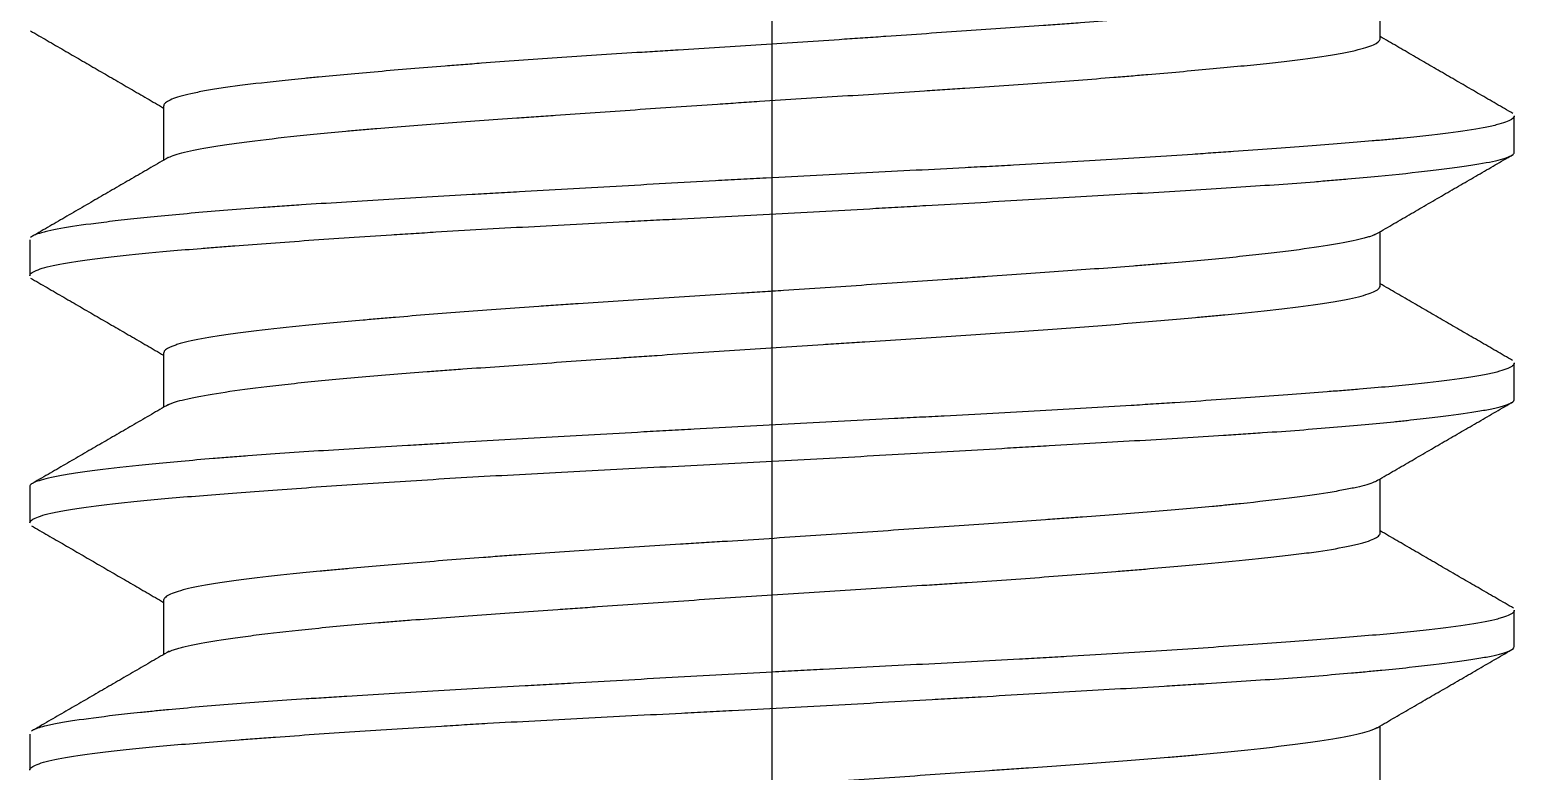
# Model space of a CAD drawing. Extents: x 828 to 1855, y 0 to 752.
# Drawn here: x 1091.07 to 1097.07, y 200.42 to 203.42 of the extents above; entities that cross this region are included whole.
import ezdxf

# ---------------------------------------------------------------- set-up
doc = ezdxf.new("R2010")
doc.units = 0
doc.header["$LTSCALE"] = 10
doc.header["$MEASUREMENT"] = 0
doc.linetypes.add('CENTER', pattern=[2, 1.25, -0.25, 0.25, -0.25])
doc.layers.add('1', color=7, linetype='CONTINUOUS')

msp = doc.modelspace()

# ---------------------------------------------------------------- linework, layer by layer
at = {"layer": '1', "color": 1, "linetype": 'CENTER', "lineweight": -3}
msp.add_line((1094.0736, 290.3893), (1094.0736, 187.6108), dxfattribs=at)
at = {"layer": '1', "color": 7, "linetype": 'Continuous', "lineweight": -3}
for p, q in [((1096.5321, 203.3859), (1096.5321, 203.6055)), ((1091.6151, 203.1141), (1091.6151, 202.8947)), ((1097.0736, 202.9269), (1097.0736, 203.0729)), ((1096.5321, 202.3855), (1096.5321, 202.6056)), ((1091.0736, 202.5725), (1091.0736, 202.4271)), ((1091.6151, 202.1147), (1091.6151, 201.8947)), ((1097.0736, 201.9276), (1097.0736, 202.0731)), ((1091.0736, 201.5731), (1091.0736, 201.4272)), ((1096.5321, 201.3856), (1096.5321, 201.6055)), ((1091.6151, 201.1145), (1091.6151, 200.8946)), ((1097.0736, 200.9269), (1097.0736, 201.0726)), ((1096.5321, 200.3859), (1096.5321, 200.6055)), ((1091.0736, 200.5728), (1091.0736, 200.4275))]:
    msp.add_line(p, q, dxfattribs=at)
for points, knots in [([(1096.5198, 203.5983), (1096.5188, 203.5977), (1096.5177, 203.5971), (1096.5134, 203.5947), (1096.5097, 203.5929), (1096.4973, 203.5877), (1096.4872, 203.5842), (1096.4512, 203.5738), (1096.4198, 203.5668), (1096.3615, 203.5561), (1096.3402, 203.5524), (1096.2938, 203.5451), (1096.2689, 203.5414), (1096.1893, 203.5302), (1096.1299, 203.5227), (1096.0313, 203.5114), (1095.9968, 203.5077), (1095.9247, 203.5002), (1095.887, 203.4964), (1095.7691, 203.4852), (1095.6857, 203.4782), (1095.5099, 203.4641), (1095.4174, 203.4572), (1095.2961, 203.4484), (1095.2715, 203.4466), (1095.2218, 203.443), (1095.1966, 203.4412), (1095.1205, 203.4358), (1095.0691, 203.4322), (1094.9133, 203.4212), (1094.8072, 203.4138), (1094.6446, 203.4026), (1094.5625, 203.3969), (1094.4791, 203.3912), (1094.4231, 203.3874), (1094.395, 203.3854), (1094.2543, 203.3759), (1094.1421, 203.3684), (1093.9181, 203.354), (1093.8064, 203.347), (1093.6671, 203.3383), (1093.6393, 203.3365), (1093.5836, 203.333), (1093.5558, 203.3313), (1093.4729, 203.326), (1093.4184, 203.3225), (1093.257, 203.3119), (1093.1523, 203.3048), (1092.9993, 203.2939), (1092.9239, 203.2883), (1092.8501, 203.2827), (1092.8013, 203.2789), (1092.777, 203.277), (1092.6577, 203.2676), (1092.5674, 203.26), (1092.3967, 203.2451), (1092.3164, 203.2377), (1092.2223, 203.2288), (1092.2038, 203.227), (1092.1674, 203.2234), (1092.1496, 203.2217), (1092.0976, 203.2164), (1092.0646, 203.2129), (1091.9706, 203.2024), (1091.9147, 203.1954), (1091.8407, 203.1846), (1091.8177, 203.181), (1091.7751, 203.1737), (1091.7555, 203.1699), (1091.7026, 203.1587), (1091.6475, 203.1436), (1091.6223, 203.1285), (1091.6162, 203.1191), (1091.6155, 203.1172), (1091.6152, 203.115), (1091.6152, 203.1146), (1091.6151, 203.1142)], [0, 0, 0, 0, 0.004062, 0.004062, 0.015352, 0.015352, 0.037931, 0.037931, 0.08309, 0.08309, 0.10567, 0.10567, 0.128249, 0.128249, 0.173408, 0.173408, 0.195987, 0.195987, 0.218567, 0.218567, 0.263726, 0.263726, 0.308884, 0.308884, 0.320174, 0.320174, 0.331464, 0.331464, 0.354043, 0.354043, 0.399202, 0.399202, 0.421782, 0.433071, 0.433071, 0.444361, 0.444361, 0.48952, 0.48952, 0.534679, 0.534679, 0.545968, 0.545968, 0.557258, 0.557258, 0.579838, 0.579838, 0.624996, 0.624996, 0.647576, 0.658865, 0.658865, 0.670155, 0.670155, 0.715314, 0.715314, 0.760473, 0.760473, 0.771763, 0.771763, 0.783052, 0.783052, 0.805632, 0.805632, 0.850791, 0.850791, 0.87337, 0.87337, 0.895949, 0.895949, 0.941108, 0.986267, 0.986267, 0.997557, 0.997557, 1, 1, 1, 1]), ([(1091.6307, 202.9037), (1091.6367, 202.907), (1091.6444, 202.9103), (1091.6637, 202.9171), (1091.6755, 202.9206), (1091.7165, 202.931), (1091.7512, 202.9381), (1091.8141, 202.9489), (1091.8369, 202.9525), (1091.8739, 202.9581), (1091.8867, 202.9599), (1091.9132, 202.9637), (1091.9269, 202.9655), (1091.9971, 202.9749), (1092.0595, 202.9824), (1092.1963, 202.9975), (1092.2708, 203.005), (1092.3717, 203.0141), (1092.3924, 203.0159), (1092.4342, 203.0195), (1092.4554, 203.0213), (1092.5198, 203.0266), (1092.5637, 203.0302), (1092.6989, 203.0406), (1092.7932, 203.0476), (1092.9409, 203.0582), (1092.9912, 203.0618), (1093.0683, 203.0673), (1093.0943, 203.0691), (1093.1466, 203.0728), (1093.1728, 203.0746), (1093.3046, 203.0838), (1093.4119, 203.0913), (1093.6301, 203.1064), (1093.741, 203.114), (1093.8821, 203.1235), (1093.9104, 203.1254), (1093.967, 203.1291), (1093.9952, 203.131), (1094.0797, 203.1365), (1094.1359, 203.1402), (1094.3038, 203.1508), (1094.4151, 203.1577), (1094.5809, 203.1682), (1094.636, 203.1717), (1094.7183, 203.177), (1094.7457, 203.1788), (1094.7999, 203.1823), (1094.8269, 203.1841), (1094.9604, 203.193), (1095.064, 203.2002), (1095.2648, 203.2149), (1095.362, 203.2223), (1095.4793, 203.2319), (1095.5025, 203.2338), (1095.5481, 203.2376), (1095.5705, 203.2395), (1095.6369, 203.2451), (1095.6798, 203.2489), (1095.8046, 203.26), (1095.8824, 203.2672), (1095.9911, 203.2778), (1096.026, 203.2813), (1096.093, 203.2884), (1096.1247, 203.2919), (1096.2146, 203.3025), (1096.2676, 203.3095), (1096.3368, 203.3203), (1096.3689, 203.3258), (1096.397, 203.3313), (1096.4149, 203.3351), (1096.4234, 203.337), (1096.4636, 203.3464), (1096.4879, 203.354), (1096.5213, 203.3691), (1096.5305, 203.3767), (1096.5321, 203.3849), (1096.5322, 203.3857), (1096.5321, 203.3865)], [0, 0, 0, 0, 0.021196, 0.021196, 0.043841, 0.043841, 0.089131, 0.089131, 0.111776, 0.111776, 0.123098, 0.123098, 0.134421, 0.134421, 0.17971, 0.17971, 0.225, 0.225, 0.236323, 0.236323, 0.247645, 0.247645, 0.27029, 0.27029, 0.31558, 0.31558, 0.338225, 0.338225, 0.349547, 0.349547, 0.36087, 0.36087, 0.40616, 0.40616, 0.451449, 0.451449, 0.462772, 0.462772, 0.474094, 0.474094, 0.496739, 0.496739, 0.542029, 0.542029, 0.564674, 0.564674, 0.575997, 0.575997, 0.587319, 0.587319, 0.632609, 0.632609, 0.677899, 0.677899, 0.689221, 0.689221, 0.700544, 0.700544, 0.723188, 0.723188, 0.768478, 0.768478, 0.791123, 0.791123, 0.813768, 0.813768, 0.859058, 0.859058, 0.881703, 0.893025, 0.893025, 0.904348, 0.904348, 0.949638, 0.949638, 0.994927, 0.994927, 1, 1, 1, 1]), ([(1097.0736, 203.0739), (1097.0737, 203.0728), (1097.0735, 203.0717), (1097.0707, 203.0633), (1097.0592, 203.0558), (1097.0282, 203.0445), (1097.0156, 203.0407), (1096.9932, 203.035), (1096.9851, 203.0331), (1096.9678, 203.0293), (1096.9587, 203.0274), (1096.9101, 203.0181), (1096.8153, 203.0035), (1096.6873, 202.9896), (1096.5966, 202.9809), (1096.5779, 202.9792), (1096.5396, 202.9757), (1096.4808, 202.9705), (1096.4181, 202.9654), (1096.2878, 202.955), (1096.1943, 202.9479), (1096.0441, 202.9369), (1095.9924, 202.9331), (1095.9122, 202.9275), (1095.885, 202.9256), (1095.83, 202.9218), (1095.8022, 202.9199), (1095.662, 202.9104), (1095.4291, 202.8956), (1095.1794, 202.8813), (1095.018, 202.8725), (1094.9854, 202.8707), (1094.92, 202.8672), (1094.8216, 202.862), (1094.7225, 202.8569), (1094.5234, 202.8467), (1094.3893, 202.8399), (1094.1864, 202.8294), (1094.1184, 202.8259), (1094.016, 202.8204), (1093.9817, 202.8186), (1093.9134, 202.8148), (1093.8793, 202.813), (1093.7097, 202.8036), (1093.4419, 202.7884), (1093.1813, 202.7735), (1093.0207, 202.7642), (1092.9886, 202.7624), (1092.9252, 202.7587), (1092.8309, 202.7533), (1092.7393, 202.748), (1092.5596, 202.7375), (1092.4444, 202.7307), (1092.2787, 202.7204), (1092.2247, 202.7169), (1092.1454, 202.7117), (1092.1192, 202.7099), (1092.0679, 202.7064), (1092.0427, 202.7047), (1091.9188, 202.6958), (1091.8268, 202.6884), (1091.6568, 202.6735), (1091.5787, 202.6659), (1091.4902, 202.6565), (1091.4729, 202.6546), (1091.4395, 202.6509), (1091.3911, 202.6453), (1091.3476, 202.6399), (1091.2669, 202.6292), (1091.2217, 202.6222), (1091.1668, 202.6118), (1091.1506, 202.6084), (1091.1297, 202.6033), (1091.1233, 202.6015), (1091.1116, 202.5981), (1091.1064, 202.5964), (1091.0948, 202.5921), (1091.0891, 202.5895), (1091.0847, 202.5869)], [0, 0, 0, 0, 0.006746, 0.006746, 0.051135, 0.051135, 0.07333, 0.07333, 0.084427, 0.084427, 0.095524, 0.095524, 0.139913, 0.184303, 0.184303, 0.1954, 0.1954, 0.206497, 0.228692, 0.228692, 0.273081, 0.273081, 0.295276, 0.295276, 0.306373, 0.306373, 0.31747, 0.31747, 0.36186, 0.406249, 0.406249, 0.417346, 0.417346, 0.428444, 0.450638, 0.450638, 0.495027, 0.495027, 0.517222, 0.517222, 0.528319, 0.528319, 0.539417, 0.539417, 0.583806, 0.628195, 0.628195, 0.639292, 0.639292, 0.65039, 0.672584, 0.672584, 0.716974, 0.716974, 0.739168, 0.739168, 0.750266, 0.750266, 0.761363, 0.761363, 0.805752, 0.805752, 0.850141, 0.850141, 0.861239, 0.861239, 0.872336, 0.894531, 0.894531, 0.93892, 0.93892, 0.961115, 0.961115, 0.972212, 0.972212, 0.983309, 0.983309, 1, 1, 1, 1]), ([(1091.0738, 202.428), (1091.0738, 202.4283), (1091.0739, 202.4287), (1091.0745, 202.4308), (1091.0755, 202.4327), (1091.0788, 202.4364), (1091.0811, 202.4383), (1091.0952, 202.4477), (1091.1156, 202.4553), (1091.1742, 202.4703), (1091.2123, 202.4778), (1091.2713, 202.487), (1091.2837, 202.4888), (1091.3096, 202.4924), (1091.3231, 202.4943), (1091.365, 202.4997), (1091.395, 202.5032), (1091.4907, 202.5137), (1091.5622, 202.5205), (1091.6811, 202.5308), (1091.7226, 202.5342), (1091.7879, 202.5395), (1091.8102, 202.5412), (1091.8557, 202.5447), (1091.8789, 202.5465), (1091.9967, 202.5555), (1092.0966, 202.5629), (1092.3078, 202.5778), (1092.419, 202.5853), (1092.5653, 202.5947), (1092.5949, 202.5966), (1092.6548, 202.6003), (1092.6851, 202.6022), (1092.7763, 202.6077), (1092.8379, 202.6113), (1093.0249, 202.6221), (1093.1526, 202.629), (1093.3485, 202.6393), (1093.4146, 202.6427), (1093.5148, 202.6479), (1093.5484, 202.6496), (1093.616, 202.653), (1093.6498, 202.6548), (1093.8189, 202.6634), (1093.9541, 202.6703), (1094.2243, 202.6847), (1094.3593, 202.6922), (1094.528, 202.7017), (1094.5618, 202.7036), (1094.6292, 202.7074), (1094.6628, 202.7094), (1094.7628, 202.7151), (1094.8287, 202.7188), (1095.0241, 202.73), (1095.1513, 202.7373), (1095.3374, 202.7481), (1095.3987, 202.7516), (1095.5196, 202.7587), (1095.5794, 202.7622), (1095.754, 202.7726), (1095.8645, 202.7794), (1096.0739, 202.7932), (1096.1729, 202.8002), (1096.2893, 202.8094), (1096.3122, 202.8113), (1096.3572, 202.815), (1096.4232, 202.8207), (1096.4848, 202.8263), (1096.6019, 202.8376), (1096.6723, 202.845), (1096.7661, 202.856), (1096.7954, 202.8597), (1096.8363, 202.8651), (1096.8495, 202.8669), (1096.8748, 202.8705), (1096.8868, 202.8723), (1096.9442, 202.8811), (1097.0178, 202.8948), (1097.0559, 202.9083), (1097.0682, 202.9171), (1097.0701, 202.9188), (1097.0728, 202.9224), (1097.0735, 202.9242), (1097.0737, 202.9264), (1097.0737, 202.9269), (1097.0736, 202.9273)], [0, 0, 0, 0, 0.001904, 0.001904, 0.012725, 0.012725, 0.023546, 0.023546, 0.066828, 0.066828, 0.110111, 0.110111, 0.120931, 0.120931, 0.131752, 0.131752, 0.153393, 0.153393, 0.196676, 0.196676, 0.218317, 0.218317, 0.229138, 0.229138, 0.239958, 0.239958, 0.283241, 0.283241, 0.326523, 0.326523, 0.337344, 0.337344, 0.348165, 0.348165, 0.369806, 0.369806, 0.413089, 0.413089, 0.43473, 0.43473, 0.44555, 0.44555, 0.456371, 0.456371, 0.499654, 0.499654, 0.542936, 0.542936, 0.553757, 0.553757, 0.564577, 0.564577, 0.586219, 0.586219, 0.629501, 0.629501, 0.651143, 0.651143, 0.672784, 0.672784, 0.716066, 0.716066, 0.759349, 0.759349, 0.77017, 0.77017, 0.78099, 0.802632, 0.802632, 0.845914, 0.845914, 0.867555, 0.867555, 0.878376, 0.878376, 0.889197, 0.889197, 0.932479, 0.975762, 0.975762, 0.986582, 0.986582, 0.997403, 0.997403, 1, 1, 1, 1]), ([(1096.5154, 202.5958), (1096.5095, 202.5927), (1096.4979, 202.5878), (1096.4824, 202.5829), (1096.4704, 202.5793), (1096.4639, 202.5776), (1096.4292, 202.5688), (1096.3591, 202.5547), (1096.2609, 202.54), (1096.1906, 202.5306), (1096.176, 202.5287), (1096.1461, 202.525), (1096.1307, 202.5231), (1096.0834, 202.5174), (1096.0504, 202.5136), (1095.9472, 202.5023), (1095.8726, 202.4948), (1095.7523, 202.484), (1095.69, 202.4786), (1095.6244, 202.4733), (1095.5799, 202.4697), (1095.5574, 202.468), (1095.4438, 202.4591), (1095.2544, 202.4452), (1095.0505, 202.4309), (1094.9184, 202.4216), (1094.8917, 202.4197), (1094.8379, 202.416), (1094.811, 202.4141), (1094.7299, 202.4085), (1094.6755, 202.4047), (1094.5115, 202.3934), (1094.4009, 202.3858), (1094.2331, 202.3745), (1094.1769, 202.3708), (1094.0921, 202.3652), (1094.0637, 202.3634), (1094.007, 202.3597), (1093.9787, 202.3579), (1093.8378, 202.349), (1093.615, 202.3351), (1093.3976, 202.3212), (1093.2634, 202.3122), (1093.2366, 202.3104), (1093.1836, 202.3068), (1093.1573, 202.305), (1093.0791, 202.2996), (1093.028, 202.2959), (1092.8775, 202.2849), (1092.7808, 202.2774), (1092.6416, 202.2661), (1092.5962, 202.2623), (1092.5295, 202.2567), (1092.5074, 202.2547), (1092.4642, 202.251), (1092.443, 202.2491), (1092.3386, 202.2398), (1092.2609, 202.2326), (1092.1171, 202.2185), (1092.0509, 202.2116), (1091.9756, 202.2027), (1091.9609, 202.2009), (1091.9325, 202.1974), (1091.9188, 202.1956), (1091.8789, 202.1902), (1091.8542, 202.1867), (1091.7853, 202.1758), (1091.7464, 202.1685), (1091.6989, 202.1573), (1091.6848, 202.1535), (1091.6665, 202.1478), (1091.6609, 202.1458), (1091.6507, 202.142), (1091.6461, 202.1401), (1091.6253, 202.1306), (1091.6165, 202.1231), (1091.6152, 202.1153), (1091.6152, 202.1148), (1091.6151, 202.1144)], [0, 0, 0, 0, 0.020529, 0.031884, 0.031884, 0.043239, 0.043239, 0.088661, 0.134082, 0.134082, 0.145438, 0.145438, 0.156793, 0.156793, 0.179504, 0.179504, 0.224925, 0.224925, 0.247636, 0.258991, 0.258991, 0.270347, 0.270347, 0.315768, 0.36119, 0.36119, 0.372545, 0.372545, 0.3839, 0.3839, 0.406611, 0.406611, 0.452033, 0.452033, 0.474743, 0.474743, 0.486099, 0.486099, 0.497454, 0.497454, 0.542875, 0.588297, 0.588297, 0.599652, 0.599652, 0.611008, 0.611008, 0.633718, 0.633718, 0.67914, 0.67914, 0.701851, 0.701851, 0.713206, 0.713206, 0.724561, 0.724561, 0.769983, 0.769983, 0.815404, 0.815404, 0.82676, 0.82676, 0.838115, 0.838115, 0.860826, 0.860826, 0.906247, 0.906247, 0.928958, 0.928958, 0.940313, 0.940313, 0.951669, 0.951669, 0.99709, 0.99709, 1, 1, 1, 1]), ([(1091.6311, 201.9039), (1091.6403, 201.909), (1091.6536, 201.914), (1091.6828, 201.9225), (1091.7034, 201.9278), (1091.7284, 201.9331), (1091.746, 201.9367), (1091.7553, 201.9385), (1091.804, 201.9475), (1091.8499, 201.9548), (1091.955, 201.9695), (1092.0142, 201.977), (1092.0966, 201.9865), (1092.1135, 201.9884), (1092.1482, 201.9922), (1092.166, 201.9941), (1092.2204, 201.9998), (1092.2579, 202.0035), (1092.3745, 202.0146), (1092.4572, 202.0216), (1092.589, 202.0321), (1092.6567, 202.0374), (1092.7274, 202.0427), (1092.7752, 202.0462), (1092.7994, 202.048), (1092.9213, 202.0569), (1093.1223, 202.0711), (1093.3346, 202.0859), (1093.4709, 202.0954), (1093.4983, 202.0973), (1093.5536, 202.1011), (1093.5814, 202.103), (1093.6647, 202.1087), (1093.7204, 202.1125), (1093.8876, 202.1239), (1093.9994, 202.1313), (1094.1676, 202.1422), (1094.2519, 202.1475), (1094.3364, 202.1528), (1094.3927, 202.1564), (1094.4208, 202.1581), (1094.5606, 202.1669), (1094.7796, 202.1807), (1094.9898, 202.195), (1095.144, 202.206), (1095.195, 202.2097), (1095.2944, 202.2172), (1095.3429, 202.2209), (1095.485, 202.2322), (1095.5753, 202.2398), (1095.7038, 202.251), (1095.7455, 202.2547), (1095.8064, 202.2602), (1095.8264, 202.2621), (1095.8657, 202.2657), (1095.885, 202.2675), (1095.9792, 202.2765), (1096.1172, 202.2904), (1096.23, 202.3044), (1096.2924, 202.3134), (1096.3045, 202.3153), (1096.3277, 202.3189), (1096.3389, 202.3207), (1096.3709, 202.3262), (1096.3903, 202.3299), (1096.4431, 202.3411), (1096.4709, 202.3486), (1096.5015, 202.36), (1096.5098, 202.3638), (1096.5195, 202.3695), (1096.5222, 202.3714), (1096.5267, 202.3752), (1096.5284, 202.3771), (1096.5315, 202.3816), (1096.5323, 202.3841), (1096.5321, 202.3867)], [0, 0, 0, 0, 0.032971, 0.032971, 0.055616, 0.066939, 0.066939, 0.078261, 0.078261, 0.123551, 0.123551, 0.168841, 0.168841, 0.180163, 0.180163, 0.191486, 0.191486, 0.214131, 0.214131, 0.259421, 0.259421, 0.282066, 0.293388, 0.293388, 0.304711, 0.304711, 0.35, 0.39529, 0.39529, 0.406613, 0.406613, 0.417935, 0.417935, 0.44058, 0.44058, 0.48587, 0.48587, 0.508515, 0.519838, 0.519838, 0.53116, 0.53116, 0.57645, 0.62174, 0.62174, 0.644385, 0.644385, 0.66703, 0.66703, 0.71232, 0.71232, 0.734965, 0.734965, 0.746287, 0.746287, 0.75761, 0.75761, 0.802899, 0.848189, 0.848189, 0.859512, 0.859512, 0.870834, 0.870834, 0.893479, 0.893479, 0.938769, 0.938769, 0.961414, 0.961414, 0.972737, 0.972737, 0.984059, 0.984059, 1, 1, 1, 1]), ([(1097.0736, 202.0742), (1097.0739, 202.0715), (1097.0728, 202.0687), (1097.0671, 202.0621), (1097.0615, 202.0584), (1097.0381, 202.047), (1097.0135, 202.0394), (1096.9632, 202.0282), (1096.9442, 202.0245), (1096.9017, 202.0171), (1096.8782, 202.0134), (1096.8007, 202.0024), (1096.741, 201.9954), (1096.6061, 201.9816), (1096.5309, 201.9748), (1096.4271, 201.9661), (1096.4058, 201.9644), (1096.3623, 201.9609), (1096.34, 201.9592), (1096.2718, 201.9539), (1096.2248, 201.9503), (1096.0796, 201.9394), (1095.977, 201.932), (1095.8145, 201.9207), (1095.7589, 201.9169), (1095.6733, 201.9113), (1095.6444, 201.9094), (1095.5859, 201.9057), (1095.5562, 201.9038), (1095.4065, 201.8945), (1095.2835, 201.8872), (1095.0314, 201.8731), (1094.9023, 201.8662), (1094.7371, 201.8576), (1094.7038, 201.8559), (1094.6369, 201.8525), (1094.6032, 201.8508), (1094.502, 201.8456), (1094.4344, 201.8422), (1094.2318, 201.8318), (1094.0967, 201.8248), (1093.894, 201.8138), (1093.8265, 201.8101), (1093.7251, 201.8044), (1093.6913, 201.8025), (1093.6237, 201.7987), (1093.5899, 201.7968), (1093.4214, 201.7872), (1093.2897, 201.7797), (1093.0322, 201.7649), (1092.9064, 201.7577), (1092.753, 201.7488), (1092.7225, 201.747), (1092.6619, 201.7435), (1092.6317, 201.7417), (1092.5423, 201.7364), (1092.4842, 201.733), (1092.314, 201.7227), (1092.2063, 201.7159), (1092.0532, 201.7054), (1092.0036, 201.7019), (1091.9314, 201.6965), (1091.9077, 201.6947), (1091.861, 201.691), (1091.838, 201.6891), (1091.7255, 201.6797), (1091.6434, 201.6722), (1091.4946, 201.6572), (1091.4279, 201.6498), (1091.3544, 201.6407), (1091.3401, 201.6389), (1091.3127, 201.6353), (1091.2995, 201.6335), (1091.2615, 201.6281), (1091.2385, 201.6246), (1091.1762, 201.6141), (1091.1436, 201.6073), (1091.1081, 201.5971), (1091.0985, 201.5937), (1091.0899, 201.5897), (1091.0888, 201.5891), (1091.0876, 201.5885)], [0, 0, 0, 0, 0.016915, 0.016915, 0.039172, 0.039172, 0.083688, 0.083688, 0.105946, 0.105946, 0.128204, 0.128204, 0.17272, 0.17272, 0.217235, 0.217235, 0.228364, 0.228364, 0.239493, 0.239493, 0.261751, 0.261751, 0.306267, 0.306267, 0.328525, 0.328525, 0.339653, 0.339653, 0.350782, 0.350782, 0.395298, 0.395298, 0.439814, 0.439814, 0.450943, 0.450943, 0.462072, 0.462072, 0.48433, 0.48433, 0.528845, 0.528845, 0.551103, 0.551103, 0.562232, 0.562232, 0.573361, 0.573361, 0.617877, 0.617877, 0.662392, 0.662392, 0.673521, 0.673521, 0.68465, 0.68465, 0.706908, 0.706908, 0.751424, 0.751424, 0.773682, 0.773682, 0.784811, 0.784811, 0.795939, 0.795939, 0.840455, 0.840455, 0.884971, 0.884971, 0.8961, 0.8961, 0.907229, 0.907229, 0.929487, 0.929487, 0.974002, 0.974002, 0.99626, 0.99626, 1, 1, 1, 1]), ([(1091.0736, 201.4269), (1091.0739, 201.4333), (1091.0812, 201.4399), (1091.1118, 201.454), (1091.1372, 201.4616), (1091.1806, 201.4711), (1091.1899, 201.473), (1091.2094, 201.4767), (1091.2404, 201.4823), (1091.2761, 201.4878), (1091.3537, 201.4986), (1091.4137, 201.5056), (1091.5163, 201.516), (1091.5526, 201.5194), (1091.6295, 201.5264), (1091.6697, 201.5298), (1091.7954, 201.5402), (1091.8858, 201.5471), (1092.0796, 201.5616), (1092.1831, 201.5691), (1092.4037, 201.5843), (1092.5183, 201.5918), (1092.7556, 201.6066), (1092.8784, 201.6138), (1093.0688, 201.6244), (1093.1333, 201.6279), (1093.2644, 201.6349), (1093.3303, 201.6384), (1093.5287, 201.6486), (1093.6622, 201.6554), (1093.8641, 201.6657), (1093.9318, 201.6692), (1094.0676, 201.6763), (1094.1358, 201.68), (1094.3411, 201.6912), (1094.476, 201.6987), (1094.742, 201.7138), (1094.873, 201.7214), (1095.0345, 201.7306), (1095.0667, 201.7325), (1095.1308, 201.7361), (1095.1628, 201.738), (1095.258, 201.7435), (1095.3203, 201.7471), (1095.5036, 201.7577), (1095.621, 201.7646), (1095.7899, 201.7749), (1095.8451, 201.7783), (1095.926, 201.7835), (1095.9526, 201.7852), (1096.0053, 201.7887), (1096.0314, 201.7904), (1096.1598, 201.7993), (1096.2552, 201.8065), (1096.432, 201.8213), (1096.5133, 201.8288), (1096.606, 201.8382), (1096.6241, 201.8401), (1096.6594, 201.8439), (1096.6766, 201.8457), (1096.7266, 201.8514), (1096.7577, 201.855), (1096.8446, 201.8659), (1096.8939, 201.873), (1096.9549, 201.8834), (1096.9731, 201.8868), (1096.9972, 201.892), (1097.0046, 201.8937), (1097.0184, 201.8971), (1097.0248, 201.8988), (1097.0537, 201.9074), (1097.0674, 201.9143), (1097.0732, 201.9233), (1097.0738, 201.9254), (1097.0736, 201.9275)], [0, 0, 0, 0, 0.037984, 0.037984, 0.081147, 0.081147, 0.091937, 0.091937, 0.102728, 0.12431, 0.12431, 0.167473, 0.167473, 0.189054, 0.189054, 0.210636, 0.210636, 0.253799, 0.253799, 0.296962, 0.296962, 0.340125, 0.340125, 0.383288, 0.383288, 0.404869, 0.404869, 0.426451, 0.426451, 0.469614, 0.469614, 0.491195, 0.491195, 0.512777, 0.512777, 0.55594, 0.55594, 0.599103, 0.599103, 0.609894, 0.609894, 0.620684, 0.620684, 0.642266, 0.642266, 0.685429, 0.685429, 0.70701, 0.70701, 0.717801, 0.717801, 0.728592, 0.728592, 0.771755, 0.771755, 0.814918, 0.814918, 0.825709, 0.825709, 0.8365, 0.8365, 0.858081, 0.858081, 0.901244, 0.901244, 0.922826, 0.922826, 0.933616, 0.933616, 0.944407, 0.944407, 0.98757, 0.98757, 1, 1, 1, 1]), ([(1091.0794, 201.5832), (1091.078, 201.582), (1091.0769, 201.5809), (1091.0748, 201.5782), (1091.074, 201.5766), (1091.0738, 201.575)], [0, 0, 0, 0, 0.416619, 0.416619, 1, 1, 1, 1]), ([(1096.5201, 201.5985), (1096.5165, 201.5963), (1096.5122, 201.5941), (1096.4911, 201.5849), (1096.4676, 201.578), (1096.4211, 201.5674), (1096.4037, 201.5639), (1096.3747, 201.5585), (1096.3645, 201.5566), (1096.3433, 201.553), (1096.3323, 201.5512), (1096.2752, 201.5421), (1096.2228, 201.5347), (1096.1049, 201.5197), (1096.0393, 201.5121), (1095.949, 201.5027), (1095.9305, 201.5008), (1095.8929, 201.497), (1095.8738, 201.4952), (1095.8155, 201.4896), (1095.7754, 201.486), (1095.6514, 201.4753), (1095.5638, 201.4683), (1095.425, 201.4578), (1095.3775, 201.4543), (1095.3043, 201.449), (1095.2797, 201.4472), (1095.2301, 201.4436), (1095.2051, 201.4418), (1095.0794, 201.4329), (1094.9761, 201.4256), (1094.7641, 201.4109), (1094.6555, 201.4033), (1094.4883, 201.3918), (1094.4325, 201.388), (1094.3208, 201.3804), (1094.2649, 201.3766), (1094.0971, 201.3655), (1093.9851, 201.3583), (1093.8448, 201.3494), (1093.8168, 201.3477), (1093.7606, 201.3442), (1093.7325, 201.3424), (1093.6483, 201.3371), (1093.5928, 201.3336), (1093.4281, 201.3231), (1093.3207, 201.3162), (1093.1631, 201.3054), (1093.0852, 201.3), (1093.0087, 201.2945), (1092.958, 201.2908), (1092.9328, 201.2889), (1092.808, 201.2796), (1092.7129, 201.272), (1092.5321, 201.257), (1092.4464, 201.2495), (1092.3451, 201.2403), (1092.3251, 201.2384), (1092.2858, 201.2348), (1092.2664, 201.233), (1092.2095, 201.2276), (1092.1732, 201.224), (1092.0692, 201.2135), (1092.0063, 201.2066), (1091.9216, 201.196), (1091.8816, 201.1907), (1091.8453, 201.1853), (1091.822, 201.1816), (1091.8107, 201.1798), (1091.7569, 201.1706), (1091.686, 201.1557), (1091.6448, 201.1406), (1091.6284, 201.1311), (1091.6256, 201.1292), (1091.621, 201.1254), (1091.6192, 201.1235), (1091.6161, 201.1192), (1091.6152, 201.1168), (1091.6151, 201.1144)], [0, 0, 0, 0, 0.014449, 0.014449, 0.059608, 0.059608, 0.082187, 0.082187, 0.093477, 0.093477, 0.104767, 0.104767, 0.149926, 0.149926, 0.195084, 0.195084, 0.206374, 0.206374, 0.217664, 0.217664, 0.240243, 0.240243, 0.285402, 0.285402, 0.307982, 0.307982, 0.319271, 0.319271, 0.330561, 0.330561, 0.37572, 0.37572, 0.420879, 0.420879, 0.443458, 0.443458, 0.466037, 0.466037, 0.511196, 0.511196, 0.522486, 0.522486, 0.533776, 0.533776, 0.556355, 0.556355, 0.601514, 0.601514, 0.624093, 0.635383, 0.635383, 0.646673, 0.646673, 0.691832, 0.691832, 0.736991, 0.736991, 0.74828, 0.74828, 0.75957, 0.75957, 0.782149, 0.782149, 0.827308, 0.827308, 0.849888, 0.861177, 0.861177, 0.872467, 0.872467, 0.917626, 0.962785, 0.962785, 0.974075, 0.974075, 0.985364, 0.985364, 1, 1, 1, 1]), ([(1091.6337, 200.9052), (1091.6395, 200.9082), (1091.6467, 200.9112), (1091.6605, 200.9159), (1091.6661, 200.9177), (1091.6782, 200.9212), (1091.6848, 200.9229), (1091.7057, 200.9282), (1091.7215, 200.9317), (1091.7743, 200.9423), (1091.8165, 200.9495), (1091.8907, 200.9605), (1091.9172, 200.9643), (1091.9598, 200.9699), (1091.9744, 200.9718), (1092.0045, 200.9756), (1092.0199, 200.9775), (1092.0987, 200.9869), (1092.1676, 200.9945), (1092.317, 201.0093), (1092.3975, 201.0165), (1092.5057, 201.0255), (1092.5277, 201.0272), (1092.5721, 201.0308), (1092.5945, 201.0326), (1092.6626, 201.0378), (1092.709, 201.0413), (1092.851, 201.0518), (1092.9494, 201.0589), (1093.1029, 201.0697), (1093.155, 201.0734), (1093.2346, 201.0789), (1093.2614, 201.0808), (1093.315, 201.0845), (1093.3418, 201.0864), (1093.4767, 201.0958), (1093.586, 201.1033), (1093.8073, 201.1185), (1093.9194, 201.126), (1094.1465, 201.1409), (1094.259, 201.148), (1094.4814, 201.1619), (1094.5915, 201.1688), (1094.7276, 201.1776), (1094.7547, 201.1794), (1094.8089, 201.1829), (1094.8359, 201.1847), (1094.9165, 201.1901), (1094.9694, 201.1937), (1095.1251, 201.2045), (1095.2252, 201.2119), (1095.37, 201.2231), (1095.4411, 201.2287), (1095.5101, 201.2344), (1095.5556, 201.2382), (1095.5782, 201.2401), (1095.6893, 201.2496), (1095.7723, 201.2571), (1095.9272, 201.2714), (1095.999, 201.2784), (1096.0817, 201.2872), (1096.0978, 201.289), (1096.1294, 201.2925), (1096.1449, 201.2943), (1096.1899, 201.2996), (1096.218, 201.3031), (1096.2972, 201.3138), (1096.3429, 201.321), (1096.4008, 201.332), (1096.4272, 201.3376), (1096.4494, 201.3433), (1096.4634, 201.3471), (1096.4699, 201.349), (1096.5, 201.3585), (1096.5162, 201.3661), (1096.5299, 201.3781), (1096.5324, 201.3824), (1096.5321, 201.3867)], [0, 0, 0, 0, 0.019259, 0.019259, 0.030614, 0.030614, 0.04197, 0.04197, 0.064681, 0.064681, 0.110102, 0.110102, 0.132813, 0.132813, 0.144168, 0.144168, 0.155524, 0.155524, 0.200945, 0.200945, 0.246367, 0.246367, 0.257722, 0.257722, 0.269078, 0.269078, 0.291788, 0.291788, 0.33721, 0.33721, 0.359921, 0.359921, 0.371276, 0.371276, 0.382631, 0.382631, 0.428053, 0.428053, 0.473474, 0.473474, 0.518896, 0.518896, 0.564317, 0.564317, 0.575673, 0.575673, 0.587028, 0.587028, 0.609739, 0.609739, 0.65516, 0.65516, 0.677871, 0.689227, 0.689227, 0.700582, 0.700582, 0.746004, 0.746004, 0.791425, 0.791425, 0.80278, 0.80278, 0.814136, 0.814136, 0.836847, 0.836847, 0.882268, 0.882268, 0.904979, 0.916334, 0.916334, 0.92769, 0.92769, 0.973111, 0.973111, 1, 1, 1, 1]), ([(1097.0736, 201.0744), (1097.0741, 201.07), (1097.0712, 201.0656), (1097.0597, 201.0573), (1097.0523, 201.0535), (1097.0376, 201.0478), (1097.0321, 201.0459), (1097.0199, 201.0421), (1097.0133, 201.0402), (1096.9773, 201.0307), (1096.9022, 201.0158), (1096.7929, 201.0015), (1096.7137, 200.9927), (1096.6973, 200.9909), (1096.6634, 200.9874), (1096.6459, 200.9857), (1096.5923, 200.9805), (1096.5547, 200.977), (1096.4367, 200.9667), (1096.3509, 200.9599), (1096.2117, 200.9493), (1096.1635, 200.9457), (1096.0635, 200.9383), (1096.0116, 200.9345), (1095.8525, 200.9232), (1095.6307, 200.9081), (1095.3901, 200.8935), (1095.2336, 200.8845), (1095.202, 200.8827), (1095.1382, 200.8791), (1095.0422, 200.8737), (1094.9451, 200.8685), (1094.7494, 200.8582), (1094.6171, 200.8515), (1094.4158, 200.8412), (1094.3482, 200.8378), (1094.2462, 200.8325), (1094.212, 200.8308), (1094.1435, 200.8272), (1094.1094, 200.8254), (1093.939, 200.8163), (1093.6689, 200.8013), (1093.4035, 200.7862), (1093.2392, 200.7768), (1093.2064, 200.7749), (1093.1411, 200.7711), (1093.0439, 200.7656), (1092.9491, 200.7601), (1092.7626, 200.7494), (1092.6424, 200.7424), (1092.4683, 200.732), (1092.4113, 200.7286), (1092.3274, 200.7234), (1092.2996, 200.7217), (1092.2449, 200.7182), (1092.2179, 200.7165), (1092.0853, 200.7078), (1091.9859, 200.7008), (1091.8003, 200.6862), (1091.7141, 200.6787), (1091.6148, 200.6692), (1091.5953, 200.6673), (1091.5574, 200.6636), (1091.5021, 200.6579), (1091.4516, 200.6523), (1091.3569, 200.6413), (1091.3021, 200.6341), (1091.2324, 200.6236), (1091.2112, 200.6201), (1091.1827, 200.6149), (1091.1738, 200.6131), (1091.157, 200.6097), (1091.1492, 200.608), (1091.119, 200.6008), (1091.102, 200.5954), (1091.0906, 200.59)], [0, 0, 0, 0, 0.027139, 0.027139, 0.04946, 0.04946, 0.060621, 0.060621, 0.071782, 0.071782, 0.116425, 0.161068, 0.161068, 0.172228, 0.172228, 0.183389, 0.183389, 0.205711, 0.205711, 0.250354, 0.250354, 0.272675, 0.272675, 0.294997, 0.294997, 0.339639, 0.384282, 0.384282, 0.395443, 0.395443, 0.406604, 0.428925, 0.428925, 0.473568, 0.473568, 0.49589, 0.49589, 0.507051, 0.507051, 0.518211, 0.518211, 0.562854, 0.607497, 0.607497, 0.618658, 0.618658, 0.629819, 0.65214, 0.65214, 0.696783, 0.696783, 0.719104, 0.719104, 0.730265, 0.730265, 0.741426, 0.741426, 0.786069, 0.786069, 0.830712, 0.830712, 0.841873, 0.841873, 0.853033, 0.875355, 0.875355, 0.919998, 0.919998, 0.942319, 0.942319, 0.95348, 0.95348, 0.964641, 0.964641, 1, 1, 1, 1]), ([(1091.0737, 200.4271), (1091.0737, 200.4282), (1091.074, 200.4293), (1091.076, 200.4341), (1091.0799, 200.4378), (1091.0923, 200.4453), (1091.1009, 200.4492), (1091.1334, 200.4606), (1091.1946, 200.4757), (1091.2906, 200.4902), (1091.3617, 200.4992), (1091.3765, 200.501), (1091.4072, 200.5045), (1091.4547, 200.5098), (1091.5065, 200.515), (1091.6156, 200.5253), (1091.6957, 200.5321), (1091.8269, 200.5425), (1091.8725, 200.546), (1091.9437, 200.5514), (1091.9679, 200.5533), (1092.0173, 200.5569), (1092.0423, 200.5588), (1092.1689, 200.5681), (1092.3821, 200.5831), (1092.6159, 200.598), (1092.7686, 200.6072), (1092.7995, 200.609), (1092.8618, 200.6127), (1092.9558, 200.6181), (1093.0511, 200.6234), (1093.2435, 200.6339), (1093.3742, 200.6407), (1093.5738, 200.6509), (1093.6409, 200.6543), (1093.7425, 200.6595), (1093.7766, 200.6612), (1093.8448, 200.6647), (1093.8788, 200.6665), (1094.0489, 200.6753), (1094.1842, 200.6825), (1094.4535, 200.6975), (1094.5875, 200.7051), (1094.7541, 200.7146), (1094.7874, 200.7165), (1094.8537, 200.7203), (1094.9524, 200.7259), (1095.049, 200.7314), (1095.2394, 200.7424), (1095.3627, 200.7495), (1095.5422, 200.76), (1095.6011, 200.7635), (1095.6881, 200.7687), (1095.7169, 200.7704), (1095.7737, 200.7739), (1095.8017, 200.7756), (1095.9397, 200.7842), (1096.0438, 200.7911), (1096.2396, 200.8052), (1096.3313, 200.8126), (1096.4379, 200.8221), (1096.4588, 200.824), (1096.4997, 200.8278), (1096.5594, 200.8334), (1096.6145, 200.8391), (1096.7186, 200.8502), (1096.7799, 200.8575), (1096.8597, 200.8683), (1096.8842, 200.8718), (1096.9179, 200.8771), (1096.9287, 200.8789), (1096.9489, 200.8824), (1096.9585, 200.8841), (1097.0034, 200.8928), (1097.0568, 200.9063), (1097.0742, 200.92), (1097.0736, 200.9274), (1097.0736, 200.9276), (1097.0736, 200.9277)], [0, 0, 0, 0, 0.006561, 0.006561, 0.028143, 0.028143, 0.049724, 0.049724, 0.092887, 0.13605, 0.13605, 0.146841, 0.146841, 0.157632, 0.179214, 0.179214, 0.222377, 0.222377, 0.243958, 0.243958, 0.254749, 0.254749, 0.26554, 0.26554, 0.308703, 0.351866, 0.351866, 0.362656, 0.362656, 0.373447, 0.395029, 0.395029, 0.438192, 0.438192, 0.459773, 0.459773, 0.470564, 0.470564, 0.481355, 0.481355, 0.524518, 0.524518, 0.567681, 0.567681, 0.578471, 0.578471, 0.589262, 0.610844, 0.610844, 0.654007, 0.654007, 0.675588, 0.675588, 0.686379, 0.686379, 0.69717, 0.69717, 0.740333, 0.740333, 0.783496, 0.783496, 0.794287, 0.794287, 0.805077, 0.826659, 0.826659, 0.869822, 0.869822, 0.891403, 0.891403, 0.902194, 0.902194, 0.912985, 0.912985, 0.956148, 0.999311, 0.999311, 1, 1, 1, 1]), ([(1096.5204, 200.5988), (1096.5198, 200.5983), (1096.5162, 200.5961), (1096.5119, 200.594), (1096.504, 200.5905), (1096.4996, 200.5887), (1096.4749, 200.5799), (1096.4476, 200.573), (1096.3788, 200.5588), (1096.3372, 200.5517), (1096.276, 200.5425), (1096.2633, 200.5406), (1096.237, 200.5369), (1096.2234, 200.535), (1096.1812, 200.5294), (1096.1516, 200.5256), (1096.0582, 200.5143), (1095.99, 200.5068), (1095.8786, 200.4956), (1095.84, 200.4919), (1095.7798, 200.4864), (1095.7593, 200.4846), (1095.7176, 200.481), (1095.6964, 200.4792), (1095.5889, 200.4703), (1095.4087, 200.4564), (1095.2123, 200.4423), (1095.0844, 200.4333), (1095.0585, 200.4314), (1095.0063, 200.4278), (1094.98, 200.4259), (1094.9007, 200.4204), (1094.8474, 200.4167), (1094.6864, 200.4055), (1094.5773, 200.3979), (1094.4113, 200.3865), (1094.3276, 200.3809), (1094.243, 200.3752), (1094.1863, 200.3714), (1094.158, 200.3695), (1094.0166, 200.3603), (1093.9045, 200.3532), (1093.682, 200.3392), (1093.5716, 200.3323), (1093.4074, 200.3218), (1093.3528, 200.3182), (1093.2455, 200.3111), (1093.1927, 200.3075), (1093.037, 200.2967), (1092.9365, 200.2893), (1092.7909, 200.2781), (1092.7432, 200.2744), (1092.673, 200.2687), (1092.6498, 200.2668), (1092.6039, 200.263), (1092.5813, 200.2611), (1092.4701, 200.2516), (1092.3868, 200.2441), (1092.2308, 200.2297), (1092.1583, 200.2227), (1092.0746, 200.2139), (1092.0582, 200.2121), (1092.0263, 200.2086), (1092.0108, 200.2068), (1091.9655, 200.2015), (1091.9371, 200.198), (1091.8572, 200.1874), (1091.8108, 200.1802), (1091.7517, 200.1692), (1091.7337, 200.1655), (1091.7095, 200.1598), (1091.7018, 200.1579), (1091.6875, 200.1541), (1091.6809, 200.1522), (1091.65, 200.1427), (1091.6331, 200.1351), (1091.6183, 200.1232), (1091.6154, 200.1189), (1091.6152, 200.1146)], [0, 0, 0, 0, 0.002708, 0.013998, 0.013998, 0.025287, 0.025287, 0.070446, 0.070446, 0.115605, 0.115605, 0.126895, 0.126895, 0.138185, 0.138185, 0.160764, 0.160764, 0.205923, 0.205923, 0.228503, 0.228503, 0.239792, 0.239792, 0.251082, 0.251082, 0.296241, 0.3414, 0.3414, 0.35269, 0.35269, 0.363979, 0.363979, 0.386559, 0.386559, 0.431718, 0.431718, 0.454297, 0.465587, 0.465587, 0.476877, 0.476877, 0.522036, 0.522036, 0.567194, 0.567194, 0.589774, 0.589774, 0.612353, 0.612353, 0.657512, 0.657512, 0.680092, 0.680092, 0.691381, 0.691381, 0.702671, 0.702671, 0.74783, 0.74783, 0.792989, 0.792989, 0.804279, 0.804279, 0.815569, 0.815569, 0.838148, 0.838148, 0.883307, 0.883307, 0.905886, 0.905886, 0.917176, 0.917176, 0.928466, 0.928466, 0.973625, 0.973625, 1, 1, 1, 1])]:
    msp.add_open_spline(points, degree=3, knots=knots, dxfattribs=at)
for points in [[(1091.0772, 203.4176), (1091.3463, 203.2616), (1091.6151, 203.1055)], [(1097.0682, 203.0836), (1096.8001, 203.239), (1096.5321, 203.3946)], [(1091.6335, 202.9053), (1091.355, 202.7436), (1091.0764, 202.5821)], [(1096.5096, 202.5925), (1096.788, 202.7542), (1097.0665, 202.9156)], [(1091.0769, 202.4178), (1091.346, 202.2618), (1091.6151, 202.1055)], [(1097.0672, 202.0841), (1096.7996, 202.2392), (1096.5321, 202.3946)], [(1091.6349, 201.9061), (1091.3567, 201.7446), (1091.0784, 201.5832)], [(1096.5129, 201.5943), (1096.7911, 201.7559), (1097.0695, 201.9173)], [(1091.0805, 201.4158), (1091.3479, 201.2608), (1091.6151, 201.1056)], [(1097.0707, 201.0822), (1096.8014, 201.2383), (1096.5321, 201.3947)], [(1091.6375, 200.9076), (1091.3591, 200.7458), (1091.0805, 200.5844)], [(1096.5135, 200.5947), (1096.7921, 200.7565), (1097.0707, 200.918)]]:
    msp.add_open_spline(points, degree=2, dxfattribs=at)

doc.saveas('drawing.dxf')
